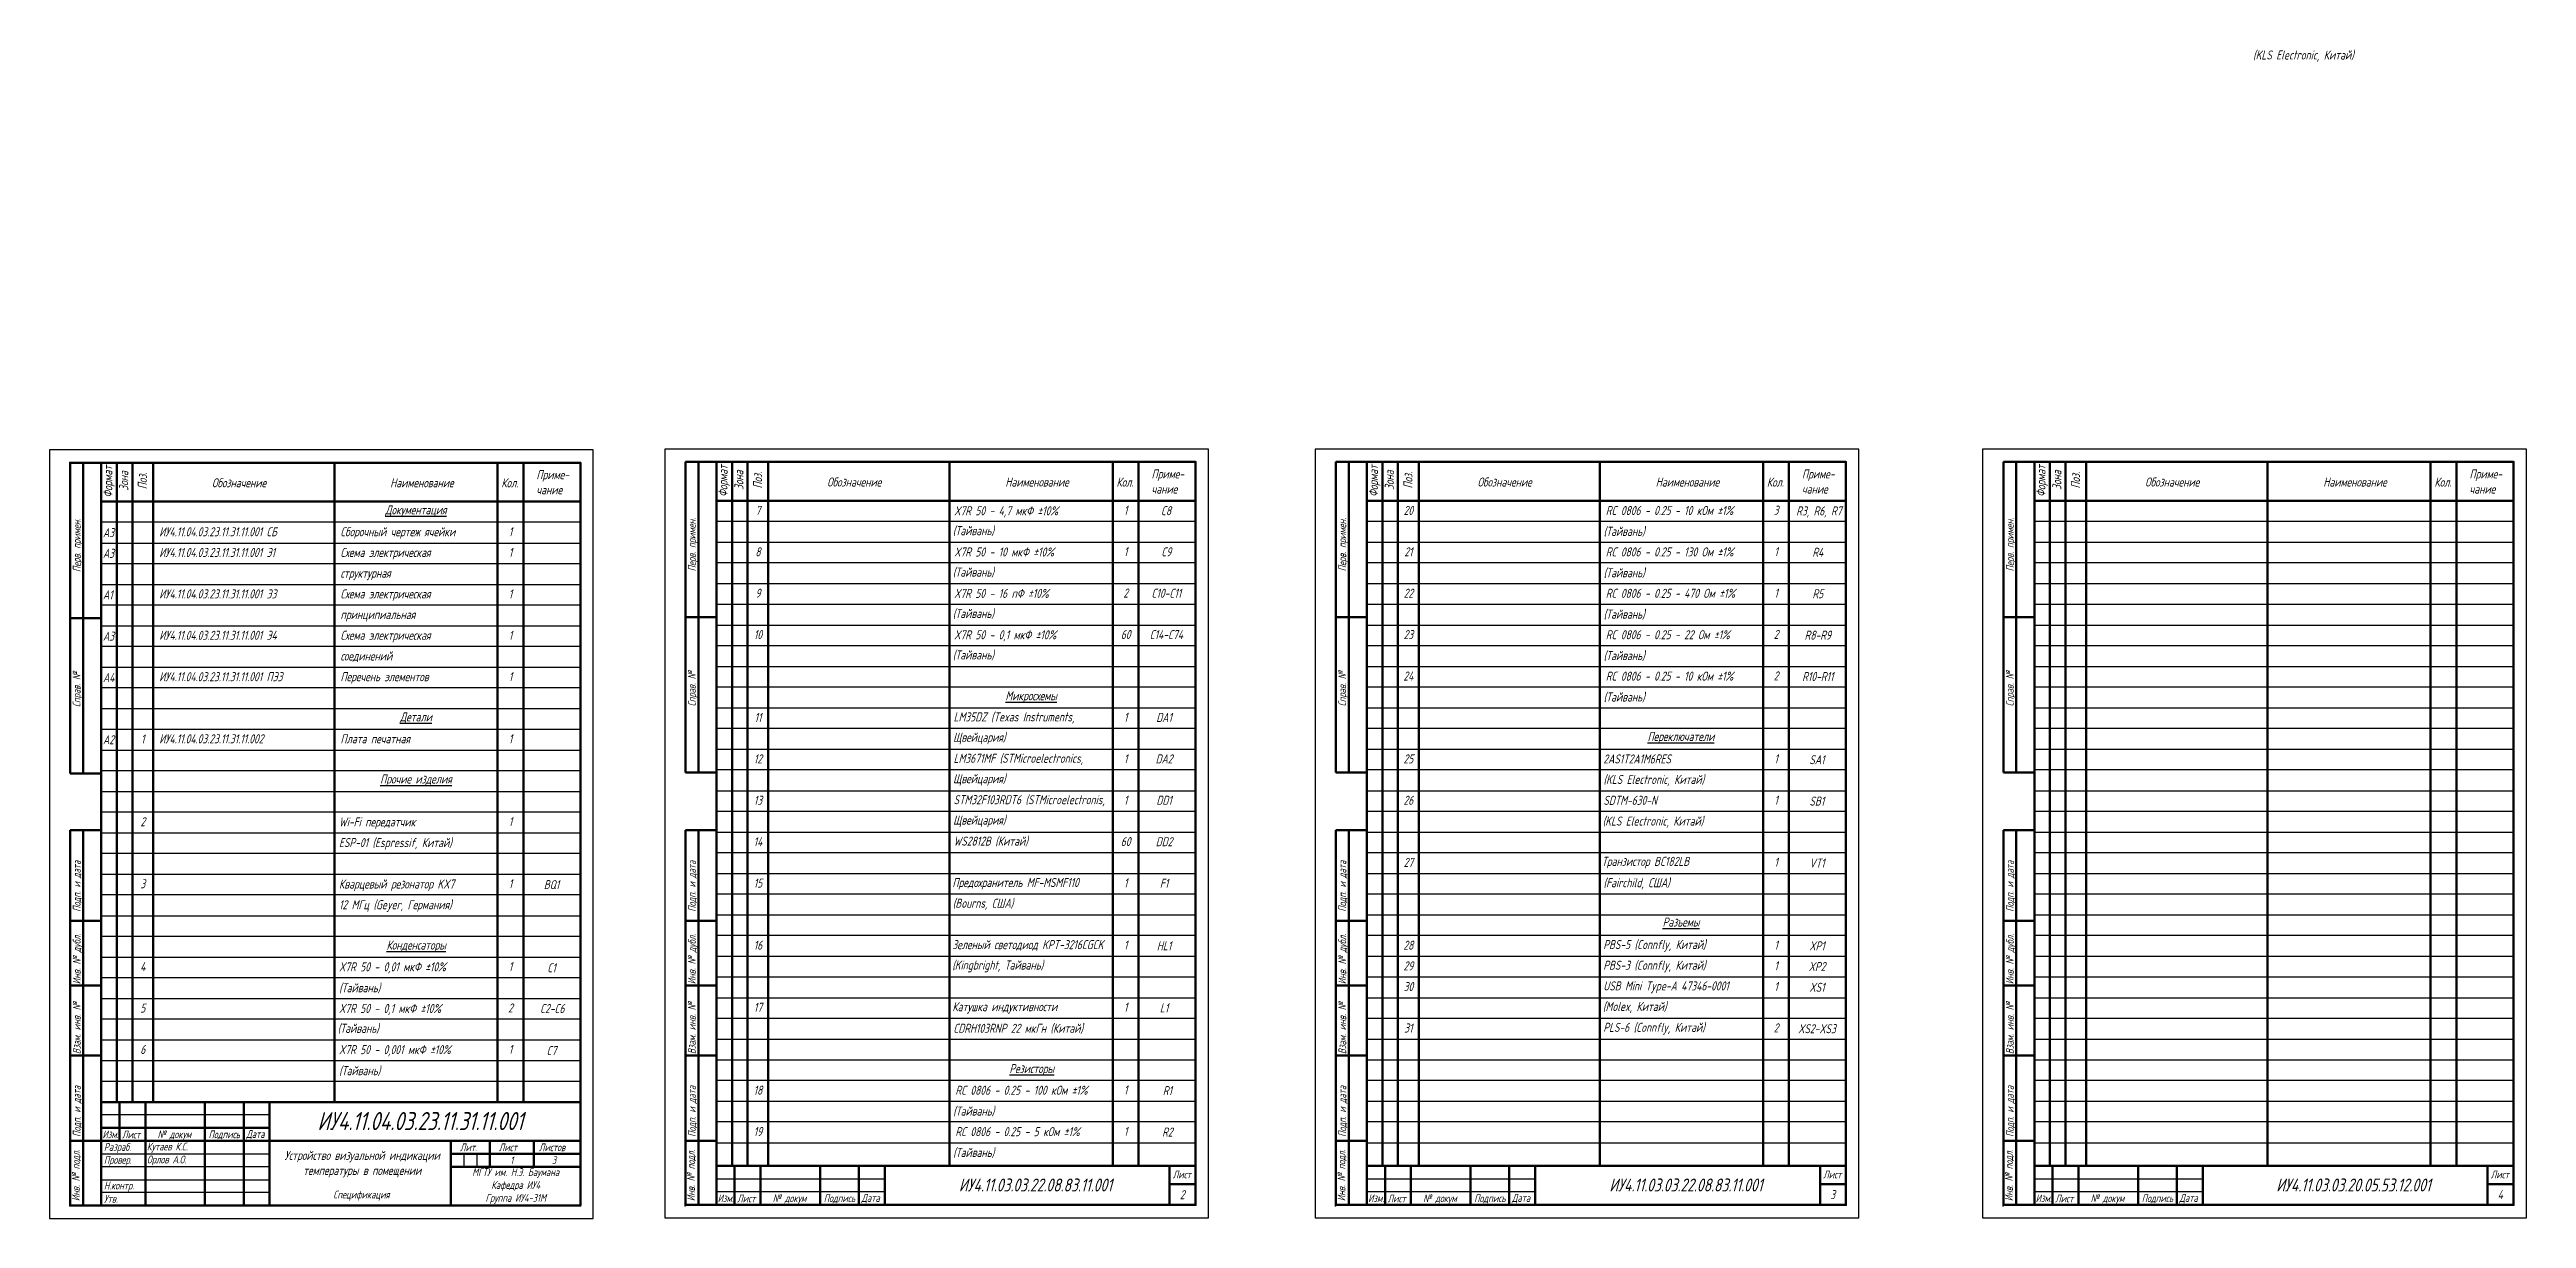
# Model space of a CAD drawing. Header units: millimetres. Extents: x 7355 to 8312, y 6599 to 7051.
import ezdxf
from ezdxf.enums import TextEntityAlignment as Align

# ---------------------------------------------------------------- set-up
doc = ezdxf.new("R2010")
doc.units = ezdxf.units.MM
doc.layers.add('FORM', color=7, linetype='Continuous')
doc.layers.add('NEVIDIM', color=1, linetype='Continuous')
doc.styles.get("Standard").update_dxf_attribs({"font": '', "width": 0.8, "oblique": 15})
doc.styles.get('Standard').set_extended_font_data('GOST type B')

msp = doc.modelspace()

# ---------------------------------------------------------------- linework, layer by layer
at = {"color": 0, "lineweight": 50}
for p, q in [((7363.02, 6770.91), (7363.02, 6890.91)), ((7368.02, 6770.91), (7368.02, 6890.91)), ((7600.58, 6771.21), (7600.58, 6891.21)), ((7605.58, 6771.21), (7605.58, 6891.21)), ((7851.76, 6771.21), (7851.76, 6891.21)), ((7856.76, 6771.21), (7856.76, 6891.21)), ((8109.55, 6771.21), (8109.55, 6891.21)), ((8114.55, 6771.21), (8114.55, 6891.21)), ((7375.02, 6830.91), (7363.02, 6830.91)), ((7600.58, 6831.21), (7612.58, 6831.21)), ((7851.76, 6831.21), (7863.76, 6831.21)), ((8109.55, 6831.21), (8121.55, 6831.21)), ((7375.02, 6770.91), (7363.02, 6770.91)), ((7612.58, 6771.21), (7600.58, 6771.21)), ((7863.76, 6771.21), (7851.76, 6771.21)), ((8121.55, 6771.21), (8109.55, 6771.21)), ((7375.02, 6748.91), (7363.02, 6748.91)), ((7368.02, 6748.91), (7368.02, 6603.91)), ((7612.58, 6748.91), (7600.58, 6748.91)), ((7605.58, 6748.91), (7605.58, 6603.91)), ((7863.76, 6748.91), (7851.76, 6748.91)), ((7856.76, 6748.91), (7856.76, 6603.91)), ((8121.55, 6748.91), (8109.55, 6748.91)), ((8114.55, 6748.91), (8114.55, 6603.91)), ((7363.02, 6713.91), (7375.02, 6713.91)), ((7600.58, 6713.91), (7612.58, 6713.91)), ((7851.76, 6713.91), (7863.76, 6713.91)), ((8109.55, 6713.91), (8121.55, 6713.91)), ((7375.02, 6688.91), (7363.02, 6688.91)), ((7612.58, 6688.91), (7600.58, 6688.91)), ((7863.76, 6688.91), (7851.76, 6688.91)), ((8121.55, 6688.91), (8109.55, 6688.91)), ((7363.02, 6661.91), (7375.02, 6661.91)), ((7600.58, 6661.91), (7612.58, 6661.91)), ((7851.76, 6661.91), (7863.76, 6661.91)), ((8109.55, 6661.91), (8121.55, 6661.91)), ((7382.02, 6643.91), (7382.02, 6628.91)), ((7392.02, 6603.91), (7392.02, 6643.91)), ((7415.02, 6643.91), (7415.02, 6603.91)), ((7430.02, 6603.91), (7430.02, 6643.91)), ((7375.02, 6628.91), (7363.02, 6628.91)), ((7375.02, 6633.91), (7440.02, 6633.91)), ((7440.02, 6628.91), (7375.02, 6628.91)), ((7440.02, 6628.91), (7560.02, 6628.91)), ((7525.02, 6628.91), (7525.02, 6618.91)), ((7542.02, 6628.91), (7542.02, 6618.91)), ((7612.58, 6628.91), (7600.58, 6628.91)), ((7863.76, 6628.91), (7851.76, 6628.91)), ((8121.55, 6628.91), (8109.55, 6628.91)), ((7560.02, 6623.91), (7510.02, 6623.91)), ((7510.02, 6618.91), (7560.02, 6618.91))]:
    msp.add_line(p, q, dxfattribs=at)
at = {"lineweight": 50}
for p, q in [((7363.02, 6890.91), (7560.02, 6890.91)), ((7375.02, 6890.91), (7375.02, 6603.91)), ((7560.02, 6890.91), (7560.02, 6603.91)), ((7797.58, 6891.21), (7600.58, 6891.21)), ((7612.58, 6604.21), (7612.58, 6891.21)), ((7797.58, 6891.21), (7797.58, 6604.21)), ((8048.76, 6891.21), (7851.76, 6891.21)), ((7863.76, 6604.21), (7863.76, 6891.21)), ((8048.76, 6891.21), (8048.76, 6604.21)), ((8306.55, 6891.21), (8109.55, 6891.21)), ((8121.55, 6604.21), (8121.55, 6891.21)), ((8306.55, 6891.21), (8306.55, 6604.21)), ((7363.02, 6748.91), (7363.02, 6603.91)), ((7600.58, 6748.91), (7600.58, 6603.91)), ((7851.76, 6748.91), (7851.76, 6603.91)), ((8109.55, 6748.91), (8109.55, 6603.91)), ((7375.02, 6643.91), (7560.02, 6643.91)), ((7440.02, 6643.91), (7440.02, 6603.91)), ((7510.02, 6628.91), (7510.02, 6603.91)), ((7612.58, 6619.21), (7797.58, 6619.21)), ((7787.58, 6604.21), (7787.58, 6619.21)), ((7863.76, 6619.21), (8048.76, 6619.21)), ((8038.76, 6604.21), (8038.76, 6619.21)), ((8121.55, 6619.21), (8306.55, 6619.21)), ((8296.55, 6604.21), (8296.55, 6619.21)), ((7560.02, 6603.91), (7363.02, 6603.91))]:
    msp.add_line(p, q, dxfattribs=at)
at = {"color": 0}
for p, q in [((7375.02, 6770.91), (7368.02, 6770.91)), ((7363.02, 6748.91), (7363.02, 6748.91)), ((7600.58, 6748.91), (7600.58, 6748.91)), ((7851.76, 6748.91), (7851.76, 6748.91)), ((8109.55, 6748.91), (8109.55, 6748.91))]:
    msp.add_line(p, q, dxfattribs=at)
at = {"lineweight": 25}
msp.add_line((7375.02, 6651.91), (7560.02, 6651.91), dxfattribs=at)
at = {"color": 0, "lineweight": 25}
for p, q in [((7440.02, 6638.91), (7375.02, 6638.91)), ((7375.02, 6623.91), (7440.02, 6623.91)), ((7515.02, 6623.91), (7515.02, 6618.91)), ((7520.02, 6623.91), (7520.02, 6618.91)), ((7440.02, 6618.91), (7375.02, 6618.91)), ((7375.02, 6613.91), (7440.02, 6613.91)), ((7440.02, 6608.91), (7375.02, 6608.91))]:
    msp.add_line(p, q, dxfattribs=at)
at = {"color": 0}
msp.add_point((7560.12, 6603.81), dxfattribs=at)
at = {"layer": 'FORM', "color": 0, "lineweight": 50}
for p, q in [((7381.02, 6890.91), (7381.02, 6643.91)), ((7387.02, 6890.91), (7387.02, 6643.91)), ((7395.02, 6890.91), (7395.02, 6643.91)), ((7465.02, 6890.91), (7465.02, 6643.91)), ((7528.02, 6643.91), (7528.02, 6890.91)), ((7538.02, 6643.91), (7538.02, 6890.91)), ((7618.58, 6891.21), (7618.58, 6619.21)), ((7624.58, 6891.21), (7624.58, 6619.21)), ((7632.58, 6891.21), (7632.58, 6619.21)), ((7702.58, 6891.21), (7702.58, 6619.21)), ((7765.58, 6619.21), (7765.58, 6891.21)), ((7775.58, 6619.21), (7775.58, 6891.21)), ((7869.76, 6891.21), (7869.76, 6619.21)), ((7875.76, 6891.21), (7875.76, 6619.21)), ((7883.76, 6891.21), (7883.76, 6619.21)), ((7953.76, 6891.21), (7953.76, 6619.21)), ((8016.76, 6619.21), (8016.76, 6891.21)), ((8026.76, 6619.21), (8026.76, 6891.21)), ((8127.55, 6891.21), (8127.55, 6619.21)), ((8133.55, 6891.21), (8133.55, 6619.21)), ((8141.55, 6891.21), (8141.55, 6619.21)), ((8211.55, 6891.21), (8211.55, 6619.21)), ((8274.55, 6619.21), (8274.55, 6891.21)), ((8284.55, 6619.21), (8284.55, 6891.21)), ((7375.02, 6875.91), (7560.02, 6875.91)), ((7612.58, 6876.21), (7797.58, 6876.21)), ((7863.76, 6876.21), (8048.76, 6876.21)), ((8121.55, 6876.21), (8306.55, 6876.21)), ((7619.58, 6604.21), (7619.58, 6619.21)), ((7629.58, 6619.21), (7629.58, 6604.21)), ((7652.58, 6604.21), (7652.58, 6619.21)), ((7667.58, 6619.21), (7667.58, 6604.21)), ((7677.58, 6604.21), (7677.58, 6619.21)), ((7797.58, 6612.21), (7787.58, 6612.21)), ((7870.76, 6604.21), (7870.76, 6619.21)), ((7880.76, 6619.21), (7880.76, 6604.21)), ((7903.76, 6604.21), (7903.76, 6619.21)), ((7918.76, 6619.21), (7918.76, 6604.21)), ((7928.76, 6604.21), (7928.76, 6619.21)), ((8048.76, 6612.21), (8038.76, 6612.21)), ((8128.55, 6604.21), (8128.55, 6619.21)), ((8138.55, 6619.21), (8138.55, 6604.21)), ((8161.55, 6604.21), (8161.55, 6619.21)), ((8176.55, 6619.21), (8176.55, 6604.21)), ((8186.55, 6604.21), (8186.55, 6619.21)), ((8306.55, 6612.21), (8296.55, 6612.21)), ((7797.58, 6604.21), (7600.58, 6604.21)), ((8048.76, 6604.21), (7851.76, 6604.21)), ((8306.55, 6604.21), (8109.55, 6604.21))]:
    msp.add_line(p, q, dxfattribs=at)
at = {"layer": 'FORM', "color": 0, "lineweight": 25}
for p, q in [((7560.02, 6867.91), (7375.02, 6867.91)), ((7797.58, 6868.21), (7612.58, 6868.21)), ((8048.76, 6868.21), (7863.76, 6868.21)), ((8306.55, 6868.21), (8121.55, 6868.21)), ((7375.02, 6859.91), (7560.02, 6859.91)), ((7612.58, 6860.21), (7797.58, 6860.21)), ((7863.76, 6860.21), (8048.76, 6860.21)), ((8121.55, 6860.21), (8306.55, 6860.21)), ((7560.02, 6851.91), (7375.02, 6851.91)), ((7797.58, 6852.21), (7612.58, 6852.21)), ((8048.76, 6852.21), (7863.76, 6852.21)), ((8306.55, 6852.21), (8121.55, 6852.21)), ((7375.02, 6843.91), (7560.02, 6843.91)), ((7612.58, 6844.21), (7797.58, 6844.21)), ((7863.76, 6844.21), (8048.76, 6844.21)), ((8121.55, 6844.21), (8306.55, 6844.21)), ((7560.02, 6835.91), (7375.02, 6835.91)), ((7797.58, 6836.21), (7612.58, 6836.21)), ((8048.76, 6836.21), (7863.76, 6836.21)), ((8306.55, 6836.21), (8121.55, 6836.21)), ((7375.02, 6827.91), (7560.02, 6827.91)), ((7612.58, 6828.21), (7797.58, 6828.21)), ((7797.58, 6820.21), (7612.58, 6820.21)), ((7863.76, 6828.21), (8048.76, 6828.21)), ((8048.76, 6820.21), (7863.76, 6820.21)), ((8121.55, 6828.21), (8306.55, 6828.21)), ((8306.55, 6820.21), (8121.55, 6820.21)), ((7560.02, 6819.91), (7375.02, 6819.91)), ((7375.02, 6811.91), (7560.02, 6811.91)), ((7612.58, 6812.21), (7797.58, 6812.21)), ((7863.76, 6812.21), (8048.76, 6812.21)), ((8121.55, 6812.21), (8306.55, 6812.21)), ((7560.02, 6803.91), (7375.02, 6803.91)), ((7797.58, 6804.21), (7612.58, 6804.21)), ((8048.76, 6804.21), (7863.76, 6804.21)), ((8306.55, 6804.21), (8121.55, 6804.21)), ((7375.02, 6795.91), (7560.02, 6795.91)), ((7612.58, 6796.21), (7797.58, 6796.21)), ((7863.76, 6796.21), (8048.76, 6796.21)), ((8121.55, 6796.21), (8306.55, 6796.21)), ((7560.02, 6787.91), (7375.02, 6787.91)), ((7797.58, 6788.21), (7612.58, 6788.21)), ((8048.76, 6788.21), (7863.76, 6788.21)), ((8306.55, 6788.21), (8121.55, 6788.21)), ((7375.02, 6779.91), (7560.02, 6779.91)), ((7612.58, 6780.21), (7797.58, 6780.21)), ((7863.76, 6780.21), (8048.76, 6780.21)), ((8121.55, 6780.21), (8306.55, 6780.21)), ((7560.02, 6771.91), (7375.02, 6771.91)), ((7375.02, 6763.91), (7560.02, 6763.91)), ((7797.58, 6772.21), (7612.58, 6772.21)), ((7612.58, 6764.21), (7797.58, 6764.21)), ((8048.76, 6772.21), (7863.76, 6772.21)), ((7863.76, 6764.21), (8048.76, 6764.21)), ((8306.55, 6772.21), (8121.55, 6772.21)), ((8121.55, 6764.21), (8306.55, 6764.21)), ((7560.02, 6755.91), (7375.02, 6755.91)), ((7797.58, 6756.21), (7612.58, 6756.21)), ((8048.76, 6756.21), (7863.76, 6756.21)), ((8306.55, 6756.21), (8121.55, 6756.21)), ((7375.02, 6747.91), (7560.02, 6747.91)), ((7612.58, 6748.21), (7797.58, 6748.21)), ((7863.76, 6748.21), (8048.76, 6748.21)), ((8121.55, 6748.21), (8306.55, 6748.21)), ((7560.02, 6739.91), (7375.02, 6739.91)), ((7797.58, 6740.21), (7612.58, 6740.21)), ((8048.76, 6740.21), (7863.76, 6740.21)), ((8306.55, 6740.21), (8121.55, 6740.21)), ((7375.02, 6731.91), (7560.02, 6731.91)), ((7612.58, 6732.21), (7797.58, 6732.21)), ((7863.76, 6732.21), (8048.76, 6732.21)), ((8121.55, 6732.21), (8306.55, 6732.21)), ((7560.02, 6723.91), (7375.02, 6723.91)), ((7375.02, 6715.91), (7560.02, 6715.91)), ((7797.58, 6724.21), (7612.58, 6724.21)), ((7612.58, 6716.21), (7797.58, 6716.21)), ((8048.76, 6724.21), (7863.76, 6724.21)), ((7863.76, 6716.21), (8048.76, 6716.21)), ((8306.55, 6724.21), (8121.55, 6724.21)), ((8121.55, 6716.21), (8306.55, 6716.21)), ((7560.02, 6707.91), (7375.02, 6707.91)), ((7797.58, 6708.21), (7612.58, 6708.21)), ((8048.76, 6708.21), (7863.76, 6708.21)), ((8306.55, 6708.21), (8121.55, 6708.21)), ((7375.02, 6699.91), (7560.02, 6699.91)), ((7612.58, 6700.21), (7797.58, 6700.21)), ((7863.76, 6700.21), (8048.76, 6700.21)), ((8121.55, 6700.21), (8306.55, 6700.21)), ((7560.02, 6691.91), (7375.02, 6691.91)), ((7797.58, 6692.21), (7612.58, 6692.21)), ((8048.76, 6692.21), (7863.76, 6692.21)), ((8306.55, 6692.21), (8121.55, 6692.21)), ((7375.02, 6683.91), (7560.02, 6683.91)), ((7612.58, 6684.21), (7797.58, 6684.21)), ((7863.76, 6684.21), (8048.76, 6684.21)), ((8121.55, 6684.21), (8306.55, 6684.21)), ((7560.02, 6675.91), (7375.02, 6675.91)), ((7375.02, 6667.91), (7560.02, 6667.91)), ((7797.58, 6676.21), (7612.58, 6676.21)), ((7612.58, 6668.21), (7797.58, 6668.21)), ((8048.76, 6676.21), (7863.76, 6676.21)), ((7863.76, 6668.21), (8048.76, 6668.21)), ((8306.55, 6676.21), (8121.55, 6676.21)), ((8121.55, 6668.21), (8306.55, 6668.21)), ((7375.02, 6659.91), (7560.02, 6659.91)), ((7612.58, 6660.21), (7797.58, 6660.21)), ((7863.76, 6660.21), (8048.76, 6660.21)), ((8121.55, 6660.21), (8306.55, 6660.21)), ((7797.58, 6652.21), (7612.58, 6652.21)), ((8048.76, 6652.21), (7863.76, 6652.21)), ((8306.55, 6652.21), (8121.55, 6652.21)), ((7612.58, 6644.21), (7797.58, 6644.21)), ((7863.76, 6644.21), (8048.76, 6644.21)), ((8121.55, 6644.21), (8306.55, 6644.21)), ((7797.58, 6636.21), (7612.58, 6636.21)), ((8048.76, 6636.21), (7863.76, 6636.21)), ((8306.55, 6636.21), (8121.55, 6636.21)), ((7612.58, 6628.21), (7797.58, 6628.21)), ((7863.76, 6628.21), (8048.76, 6628.21)), ((8121.55, 6628.21), (8306.55, 6628.21)), ((7612.58, 6614.21), (7677.58, 6614.21)), ((7863.76, 6614.21), (7928.76, 6614.21)), ((8121.55, 6614.21), (8186.55, 6614.21)), ((7677.58, 6609.21), (7612.58, 6609.21)), ((7928.76, 6609.21), (7863.76, 6609.21)), ((8186.55, 6609.21), (8121.55, 6609.21))]:
    msp.add_line(p, q, dxfattribs=at)
at = {"layer": 'FORM', "color": 0}
for points in [[(7355.02, 6598.91), (7565.02, 6598.91), (7565.02, 6895.91), (7355.02, 6895.91)], [(7592.58, 6599.21), (7802.58, 6599.21), (7802.58, 6896.21), (7592.58, 6896.21)], [(7843.76, 6599.21), (8053.76, 6599.21), (8053.76, 6896.21), (7843.76, 6896.21)], [(8101.55, 6599.21), (8311.55, 6599.21), (8311.55, 6896.21), (8101.55, 6896.21)]]:
    msp.add_lwpolyline(points, close=True, dxfattribs=at)
at = {"layer": 'NEVIDIM', "color": 0, "linetype": 'Continuous'}
for p in [(7362.92, 6891.01), (7560.12, 6891.01), (7797.68, 6891.31), (8048.86, 6891.31), (8306.65, 6891.31), (7362.92, 6603.81), (7600.48, 6603.81), (7797.68, 6604.11), (7851.66, 6603.81), (8048.86, 6604.11), (8109.45, 6603.81), (8306.65, 6604.11)]:
    msp.add_point(p, dxfattribs=at)

# ---------------------------------------------------------------- texts
at = {"color": 0, "oblique": 15, "width": 0.8}
for s, p in [('Перв. примен.', (7367.02, 6848.66)), ('Перв. примен.', (7604.58, 6848.95)), ('Перв. примен.', (7855.76, 6848.95)), ('Перв. примен.', (8113.55, 6848.95)), ('Подп. и дата', (7367.02, 6717.41)), ('Подп. и дата', (7604.58, 6717.41)), ('Подп. и дата', (7855.76, 6717.41)), ('Подп. и дата', (8113.55, 6717.41)), ('Инв. № дубл.', (7367.02, 6689.41)), ('Инв. № дубл.', (7604.58, 6689.41)), ('Инв. № дубл.', (7855.76, 6689.41)), ('Инв. № дубл.', (8113.55, 6689.41)), ('Взам. инв. №', (7367.02, 6662.41)), ('Взам. инв. №', (7604.58, 6662.41)), ('Взам. инв. №', (7855.76, 6662.41)), ('Взам. инв. №', (8113.55, 6662.41)), ('Подп. и дата', (7367.02, 6630.41)), ('Подп. и дата', (7604.58, 6630.41)), ('Подп. и дата', (7855.76, 6630.41)), ('Подп. и дата', (8113.55, 6630.41))]:
    msp.add_text(s, height=3, rotation=90, dxfattribs=at).set_placement(p)
for s, p in [('Изм.', (7375.47, 6629.93)), ('Лист', (7383.02, 6629.88)), ('№ докум', (7396.73, 6629.94)), ('Подпись', (7416.42, 6629.93)), ('Дата', (7431.02, 6630.05)), ('Разраб.', (7376.02, 6625.05)), ('Провер.', (7376.02, 6620.08)), ('Лит.', (7513.52, 6624.91)), ('Лист', (7528.52, 6624.91)), ('Листов', (7544.02, 6624.91)), ('Н.контр.', (7376.02, 6610.12)), ('Лист', (7788.79, 6614.44)), ('Лист', (8039.98, 6614.44)), ('Лист', (8297.77, 6614.44)), ('Утв.', (7376.02, 6605.03)), ('Изм.', (7613.02, 6605.22)), ('Лист', (7620.58, 6605.17)), ('№ докум', (7634.29, 6605.23)), ('Подпись', (7653.98, 6605.22)), ('Дата', (7668.58, 6605.34)), ('Изм.', (7864.21, 6605.22)), ('Лист', (7871.76, 6605.17)), ('№ докум', (7885.47, 6605.23)), ('Подпись', (7905.17, 6605.22)), ('Дата', (7919.76, 6605.34)), ('Изм.', (8122, 6605.22)), ('Лист', (8129.55, 6605.17)), ('№ докум', (8143.26, 6605.23)), ('Подпись', (8162.96, 6605.22)), ('Дата', (8177.55, 6605.34))]:
    msp.add_text(s, height=3, dxfattribs=at).set_placement(p)
for s, p in [('1', (7533.52, 6619.91)), ('3', (7549.84, 6619.95))]:
    msp.add_text(s, height=3, dxfattribs=at).set_placement(p, align=Align.CENTER)
for s, insert, char_height, width, attachment_point in [('(KLS Electronic, Китай)', (8205.97, 7050.22), 3.5, 44.4589, 1), ('(Тайвань)', (7703.85, 6866.43), 3.5, 19.7118, 1), ('(Тайвань)', (7955.16, 6866.17), 3.5, 19.7118, 1), ('(Тайвань)', (7703.85, 6850.43), 3.5, 19.7118, 1), ('(Тайвань)', (7955.16, 6850.17), 3.5, 19.7118, 1), ('(Тайвань)', (7703.85, 6834.43), 3.5, 19.7118, 1), ('(Тайвань)', (7955.16, 6834.17), 3.5, 19.7118, 1), ('(Тайвань)', (7703.85, 6818.43), 3.5, 19.7118, 1), ('(Тайвань)', (7955.16, 6818.17), 3.5, 19.7118, 1), ('(Тайвань)', (7955.16, 6802.17), 3.5, 19.7118, 1), ('Щвейцария)', (7703.96, 6786.6), 3.5, 24.5238, 1), ('Щвейцария)', (7703.96, 6770.6), 3.5, 24.5238, 1), ('(KLS Electronic, Китай)', (7955.12, 6770.3), 3.5, 44.4589, 1), ('Щвейцария)', (7703.96, 6754.6), 3.5, 24.5238, 1), ('(KLS Electronic, Китай)', (7954.79, 6754.22), 3.5, 44.4589, 1), ('(Fairchild, США)', (7955.13, 6730.41), 3.5, 29.9109, 1), ('(Bourns, США)', (7703.82, 6722.48), 3.5, 27.5845, 1), ('(Kingbright, Тайвань)', (7703.61, 6698.59), 3.5, 40.0873, 1), ('(Тайвань)', (7466.85, 6689.78), 3.5, 21.6199, 1), ('(Molex, Китай)', (7954.91, 6682.58), 3.5, 28.7363, 1), ('(Тайвань)', (7466.29, 6674.14), 3.5, 19.7118, 1), ('CDRH103RNP 22 мкГн (Китай)', (7704.04, 6674.15), 3.5, 57.3581, 1), ('(Тайвань)', (7466.85, 6657.78), 3.5, 21.6199, 1), ('{\\C0;ИУ4.11.04.03.23.11.31.11.001}', (7498.21, 6636.56), 7, 129.4139, 5), ('(Тайвань)', (7703.97, 6642.17), 3.5, 19.7118, 1), ('Устройство визуальной индикации температуры в помещении', (7475.76, 6619.9), 3.5, 70, 5), ('(Тайвань)', (7703.97, 6626.17), 3.5, 19.7118, 1), ('{\\C0;ИУ4.11.03.03.22.08.83.11.001}', (7735.77, 6611.85), 5, 129.4139, 5), ('{\\C0;ИУ4.11.03.03.22.08.83.11.001}', (7986.96, 6611.85), 5, 129.4139, 5), ('{\\C0;ИУ4.11.03.03.20.05.53.12.001}', (8244.75, 6611.85), 5, 129.4139, 5)]:
    msp.add_mtext(s, dxfattribs=dict(insert=insert, char_height=char_height, width=width, attachment_point=attachment_point))
at = {"attachment_point": 1, "rotation": 90}
for s, width, gutter_width, heights, insert, char_height in [('\\pxqc;Формат', 8, 25, [0], (7375.78, 6879.57), 3.5), ('\\pxqc;Зона', 8, 25, [0], (7381.91, 6879.89), 3.5), ('\\pxqc;Формат', 8, 25, [0], (7613.34, 6879.86), 3.5), ('\\pxqc;Зона', 8, 25, [0], (7619.47, 6880.18), 3.5), ('\\pxqc;Поз.', 8, 25, [0], (7626.68, 6880.18), 3.5), ('\\pxqc;Формат', 8, 25, [0], (7864.52, 6879.86), 3.5), ('\\pxqc;Зона', 8, 25, [0], (7870.65, 6880.18), 3.5), ('\\pxqc;Поз.', 8, 25, [0], (7877.86, 6880.18), 3.5), ('\\pxqc;Формат', 8, 25, [0], (8122.31, 6879.86), 3.5), ('\\pxqc;Зона', 8, 25, [0], (8128.44, 6880.18), 3.5), ('\\pxqc;Поз.', 8, 25, [0], (8135.65, 6880.18), 3.5), ('\\pxqc;Поз.', 8, 25, [0], (7389.12, 6879.89), 3.5), ('Справ. №', 26.3521, 25, [12.33], (7601.54, 6796.79), 3), ('Справ. №', 26.3521, 25, [12.33], (7852.72, 6796.79), 3), ('Справ. №', 26.3521, 25, [12.33], (8110.51, 6796.79), 3), ('Справ. №', 26.3521, 25, [12.33], (7363.98, 6796.5), 3), ('Инв. № подл.', 22.3068, 12.5, [1.07], (7363.68, 6605.6), 3), ('Инв. № подл.', 22.3068, 12.5, [1.07], (7601.24, 6605.6), 3), ('Инв. № подл.', 22.3068, 12.5, [1.07], (7852.42, 6605.6), 3), ('Инв. № подл.', 22.3068, 12.5, [1.07], (8110.21, 6605.6), 3)]:
    msp.add_mtext_dynamic_manual_height_columns(s, width=width, gutter_width=gutter_width, heights=heights, dxfattribs=dict(at, insert=insert, char_height=char_height))
at = {"attachment_point": 1}
for s, width, gutter_width, heights, insert, char_height in [('Приме-\\Pчание', 48.3453, 25, [0], (7543.01, 6888.05), 3.5), ('Приме-\\Pчание', 48.3453, 25, [0], (7780.57, 6888.34), 3.5), ('Приме-\\Pчание', 48.3453, 25, [0], (8031.75, 6888.34), 3.5), ('Приме-\\Pчание', 48.3453, 25, [0], (8289.54, 6888.34), 3.5), ('\\pxqc;Обозначение', 71.7299, 25, [0], (7392.33, 6884.92), 3.5), ('\\pxqc;Наименование', 71.7299, 25, [0], (7462.93, 6884.92), 3.5), ('Кол.', 5.3745, 25, [0], (7529.47, 6884.9), 3.5), ('\\pxqc;Обозначение', 71.7299, 25, [0], (7629.89, 6885.22), 3.5), ('\\pxqc;Наименование', 71.7299, 25, [0], (7700.49, 6885.22), 3.5), ('Кол.', 5.3745, 25, [0], (7767.03, 6885.19), 3.5), ('\\pxqc;Обозначение', 71.7299, 25, [0], (7881.07, 6885.22), 3.5), ('\\pxqc;Наименование', 71.7299, 25, [0], (7951.67, 6885.22), 3.5), ('Кол.', 5.3745, 25, [0], (8018.21, 6885.19), 3.5), ('\\pxqc;Обозначение', 71.7299, 25, [0], (8138.87, 6885.22), 3.5), ('\\pxqc;Наименование', 71.7299, 25, [0], (8209.46, 6885.22), 3.5), ('Кол.', 5.3745, 25, [0], (8276.01, 6885.19), 3.5), ('\\pxqc;{\\LДокументация}', 63, 25, [0], (7465.02, 6874.47), 3.5), ('\\pxqc;7', 8, 25, [0], (7624.58, 6874.26), 3.5), ('X7R 50 - 4,7 мкФ %%P10%', 109.816, 25, [0], (7704.35, 6874.11), 3.5), ('\\pxqc;1', 10, 25, [0], (7765.58, 6874.32), 3.5), ('\\pxqc;C8', 19.6684, 25, [0], (7776.34, 6874.14), 3.5), ('\\pxqc;20', 8, 25, [0], (7875.76, 6874.26), 3.5), ('RC 0806 - 0.25 - 10 кОм %%P1%  ', 109.816, 25, [0], (7955.99, 6874.22), 3.5), ('\\pxqc;3', 10, 25, [0], (8016.76, 6874.32), 3.5), ('\\pxqc;R3, R6, R7', 20.5058, 25, [9.24], (8028.04, 6874.06), 3.5), ('A3', 5.9985, 25, [0], (7375.64, 6865.66), 3.5), ('{\\C0;ИУ4.11.04.03.23.11.31.11.001 СБ}', 63, 25, [0], (7397.37, 6866), 3.5), ('\\pxql;Сборочный чертеж ячейки', 63, 25, [0], (7467.37, 6866), 3.5), ('\\pxqc;1', 10, 25, [0], (7528.02, 6866.02), 3.5), ('A3', 5.9985, 25, [0], (7375.64, 6857.66), 3.5), ('{\\C0;ИУ4.11.04.03.23.11.31.11.001 Э1}', 63, 25, [0], (7397.37, 6858), 3.5), ('\\pxql;структурная', 63, 25, [0], (7467.37, 6850), 3.5), ('\\pxql;Схема электрическая ', 63, 25, [0], (7467.37, 6858), 3.5), ('\\pxqc;1', 10, 25, [0], (7528.02, 6858.02), 3.5), ('\\pxqc;8', 8, 25, [0], (7624.58, 6858.26), 3.5), ('X7R 50 - 10 мкФ %%P10%', 109.816, 25, [0], (7704.35, 6858.19), 3.5), ('\\pxqc;1', 10, 25, [0], (7765.58, 6858.32), 3.5), ('\\pxqc;C9', 19.6684, 25, [0], (7776.45, 6858.25), 3.5), ('\\pxqc;21', 8, 25, [0], (7875.76, 6858.26), 3.5), ('RC 0806 - 0.25 - 130 Ом %%P1%  ', 109.816, 25, [0], (7955.99, 6858.22), 3.5), ('\\pxqc;1', 10, 25, [0], (8016.76, 6858.32), 3.5), ('\\pxqc;R4', 19.6684, 25, [0], (8028.04, 6858.06), 3.5), ('A1', 5.9985, 25, [0], (7375.64, 6841.66), 3.5), ('{\\C0;ИУ4.11.04.03.23.11.31.11.001 Э3}', 63, 25, [0], (7397.37, 6842), 3.5), ('\\pxql;Схема электрическая ', 63, 25, [0], (7467.37, 6842), 3.5), ('\\pxqc;1', 10, 25, [0], (7528.02, 6842.02), 3.5), ('\\pxqc;9', 8, 25, [0], (7624.58, 6842.26), 3.5), ('X7R 50 - 16 пФ %%P10%', 109.816, 25, [0], (7704.35, 6842.19), 3.5), ('\\pxqc;2', 10, 25, [0], (7765.58, 6842.32), 3.5), ('\\pxqc;C10-C11', 19.6684, 25, [0], (7776.45, 6842.25), 3.5), ('\\pxqc;22', 8, 25, [0], (7875.76, 6842.26), 3.5), ('RC 0806 - 0.25 - 470 Ом %%P1%  ', 109.816, 25, [0], (7955.99, 6842.22), 3.5), ('\\pxqc;1', 10, 25, [0], (8016.76, 6842.32), 3.5), ('\\pxqc;R5', 19.6684, 25, [0], (8028.04, 6842.06), 3.5), ('\\pxql;принципиальная', 63, 25, [0], (7467.37, 6834), 3.5), ('A3', 5.9985, 25, [0], (7375.64, 6825.66), 3.5), ('{\\C0;ИУ4.11.04.03.23.11.31.11.001 Э4}', 63, 25, [0], (7397.37, 6826), 3.5), ('\\pxql;Схема электрическая ', 63, 25, [0], (7467.37, 6826), 3.5), ('\\pxqc;1', 10, 25, [0], (7528.02, 6826.02), 3.5), ('\\pxqc;10', 8, 25, [0], (7624.58, 6826.26), 3.5), ('X7R 50 - 0,1 мкФ %%P10%', 109.816, 25, [0], (7704.35, 6826.19), 3.5), ('\\pxqc;60', 10, 25, [0], (7765.58, 6826.32), 3.5), ('\\pxqc;C14-C74', 19.6684, 25, [0], (7776.45, 6826.25), 3.5), ('\\pxqc;23', 8, 25, [0], (7875.76, 6826.26), 3.5), ('RC 0806 - 0.25 - 22 Ом %%P1%  ', 109.816, 25, [0], (7955.99, 6826.22), 3.5), ('\\pxqc;2', 10, 25, [0], (8016.76, 6826.32), 3.5), ('\\pxqc;R8-R9', 19.6684, 25, [0], (8028.04, 6826.06), 3.5), ('\\pxql;соединений', 63, 25, [0], (7467.37, 6818), 3.5), ('A4', 5.9985, 25, [0], (7375.64, 6809.66), 3.5), ('{\\C0;ИУ4.11.04.03.23.11.31.11.001 ПЭ3}', 63, 25, [0], (7397.37, 6810), 3.5), ('\\pxql;Перечень элементов ', 63, 25, [0], (7467.37, 6810), 3.5), ('\\pxqc;1', 10, 25, [0], (7528.02, 6810.02), 3.5), ('\\pxqc;{\\LМикросхемы}', 63, 25, [7.59], (7702.58, 6802.64), 3.5), ('\\pxqc;24', 8, 25, [0], (7875.76, 6810.26), 3.5), ('RC 0806 - 0.25 - 10 кОм %%P1%  ', 109.816, 25, [0], (7955.99, 6810.22), 3.5), ('\\pxqc;2', 10, 25, [0], (8016.76, 6810.32), 3.5), ('\\pxqc;R10-R11', 19.6684, 25, [0], (8028.04, 6810.06), 3.5), ('\\pxqc;{\\LДетали}', 63, 25, [0], (7465.02, 6794.47), 3.5), ('\\pxqc;11', 8, 25, [0], (7624.58, 6794.26), 3.5), ('LM35DZ (Texas Instruments,', 109.816, 25, [0], (7704.14, 6794.47), 3.5), ('\\pxqc;1', 10, 25, [0], (7765.58, 6794.32), 3.5), ('\\pxqc;DA1', 19.6684, 25, [0], (7775.58, 6794.25), 3.5), ('A2', 5.9985, 25, [0], (7375.64, 6785.66), 3.5), ('\\pxqc;1', 8, 25, [0], (7387.02, 6785.97), 3.5), ('{\\C0;ИУ4.11.04.03.23.11.31.11.002}', 63, 25, [0], (7397.37, 6786), 3.5), ('\\pxql;Плата печатная', 63, 25, [0], (7467.37, 6786), 3.5), ('\\pxqc;1', 10, 25, [0], (7528.02, 6786.02), 3.5), ('\\pxqc;{\\LПереключатели}', 63.071, 25, [7.59], (7953.49, 6786.9), 3.5), ('\\pxqc;12', 8, 25, [0], (7624.58, 6778.26), 3.5), ('LM3671MF (STMicroelectronics,', 109.816, 25, [0], (7704.14, 6778.47), 3.5), ('\\pxqc;1', 10, 25, [0], (7765.58, 6778.32), 3.5), ('\\pxqc;DA2', 19.6684, 25, [0], (7775.58, 6778.25), 3.5), ('\\pxqc;25', 8, 25, [0], (7875.76, 6778.26), 3.5), ('2AS1T2A1M6RES', 109.816, 25, [0], (7955.05, 6778.23), 3.5), ('\\pxqc;1', 10, 25, [0], (8016.76, 6778.32), 3.5), ('\\pxqc;SA1', 19.6684, 25, [0], (8027.68, 6777.93), 3.5), ('\\pxqc;{\\LПрочие изделия}', 63, 25, [0], (7465.02, 6770.47), 3.5), ('STM32F103RDT6 (STMicroelectronis, ', 109.816, 25, [0], (7704.14, 6762.47), 3.5), ('\\pxqc;2', 8, 25, [0], (7387.02, 6753.97), 3.5), ('Wi-Fi передатчик ', 109.816, 25, [0], (7466.79, 6753.9), 3.5), ('\\pxqc;1', 10, 25, [0], (7528.02, 6754.02), 3.5), ('\\pxqc;13', 8, 25, [0], (7624.58, 6762.26), 3.5), ('\\pxqc;1', 10, 25, [0], (7765.58, 6762.32), 3.5), ('\\pxqc;DD1', 19.6684, 25, [0], (7775.58, 6762.25), 3.5), ('\\pxqc;26', 8, 25, [0], (7875.76, 6762.26), 3.5), ('SDTM-630-N ', 109.816, 25, [0], (7955.05, 6762.23), 3.5), ('\\pxqc;1', 10, 25, [0], (8016.76, 6762.32), 3.5), ('\\pxqc;SB1', 19.6684, 25, [0], (8027.68, 6761.93), 3.5), ('ESP-01 (Espressif, Китай)', 109.816, 25, [0], (7466.79, 6745.9), 3.5), ('\\pxqc;14', 8, 25, [0], (7624.58, 6746.26), 3.5), ('WS2812B (Китай)', 109.816, 25, [0], (7704.14, 6746.47), 3.5), ('\\pxqc;60', 10, 25, [0], (7765.58, 6746.32), 3.5), ('\\pxqc;DD2', 19.6684, 25, [0], (7775.58, 6746.25), 3.5), ('\\pxqc;27', 8, 25, [0], (7875.76, 6738.26), 3.5), ('Транзистор BC182LB ', 109.816, 25, [0], (7954.48, 6738.65), 3.5), ('\\pxqc;1', 10, 25, [0], (8016.76, 6738.32), 3.5), ('\\pxqc;VT1', 19.6684, 25, [0], (8027.73, 6737.99), 3.5), ('\\pxqc;3', 8, 25, [0], (7387.02, 6729.97), 3.5), ('Кварцевый резонатор KX7 ', 109.816, 25, [0], (7466.79, 6729.9), 3.5), ('\\pxqc;1', 10, 25, [0], (7528.02, 6730.02), 3.5), ('\\pxqc;BQ1', 19.6684, 25, [0], (7539.02, 6729.66), 3.5), ('\\pxqc;15', 8, 25, [0], (7624.58, 6730.26), 3.5), ('\\pxt24;Предохранитель MF-MSMF110 ', 109.816, 25, [0], (7703.67, 6730.47), 3.5), ('\\pxqc;1', 10, 25, [0], (7765.58, 6730.32), 3.5), ('\\pxqc;F1', 19.6684, 25, [0], (7775.58, 6730.17), 3.5), ('12 МГц (Geyer, Германия)', 109.816, 25, [0], (7466.79, 6721.9), 3.5), ('\\pxqc;{\\LРазъемы}', 63.1704, 25, [7.59], (7953.48, 6715.2), 3.5), ('\\pxqc;{\\LКонденсаторы}', 62.7932, 25, [7.59], (7465.23, 6706.31), 3.5), ('\\pxqc;16', 8, 25, [0], (7624.58, 6706.26), 3.5), ('Зеленый светодиод KPT-3216CGCK ', 109.816, 25, [0], (7703.67, 6706.47), 3.5), ('\\pxqc;1', 10, 25, [0], (7765.58, 6706.32), 3.5), ('\\pxqc;HL1', 19.6684, 25, [0], (7775.58, 6706.03), 3.5), ('\\pxqc;28', 8, 25, [0], (7875.76, 6706.26), 3.5), ('PBS-5 (Connfly, Китай)', 109.816, 25, [0], (7955.04, 6706.52), 3.5), ('\\pxqc;1', 10, 25, [0], (8016.76, 6706.32), 3.5), ('\\pxqc;XP1', 19.6684, 25, [0], (8027.73, 6705.99), 3.5), ('\\pxqc;4', 8, 25, [0], (7387.02, 6697.97), 3.5), ('X7R 50 - 0,01 мкФ %%P10%', 109.816, 25, [0], (7466.79, 6697.9), 3.5), ('\\pxqc;1', 10, 25, [0], (7528.02, 6698.02), 3.5), ('\\pxqc;C1', 19.6684, 25, [0], (7539.02, 6697.52), 3.5), ('\\pxqc;29', 8, 25, [0], (7875.76, 6698.26), 3.5), ('PBS-3 (Connfly, Китай)', 109.816, 25, [0], (7955.04, 6698.52), 3.5), ('\\pxqc;1', 10, 25, [0], (8016.76, 6698.32), 3.5), ('\\pxqc;XP2', 19.6684, 25, [0], (8027.73, 6697.99), 3.5), ('\\pxqc;30', 8, 25, [0], (7875.76, 6690.26), 3.5), ('USB Mini Type-A 47346-0001 ', 109.816, 25, [0], (7955.04, 6690.52), 3.5), ('\\pxqc;1', 10, 25, [0], (8016.76, 6690.32), 3.5), ('\\pxqc;XS1', 19.6684, 25, [0], (8027.73, 6689.99), 3.5), ('\\pxqc;5', 8, 25, [0], (7387.02, 6681.97), 3.5), ('X7R 50 - 0,1 мкФ %%P10% ', 109.816, 25, [0], (7466.79, 6681.82), 3.5), ('\\pxqc;2', 10, 25, [0], (7528.02, 6682.02), 3.5), ('\\pxqc;C2-C6', 26.2347, 25, [10.59], (7536.03, 6681.79), 3.5), ('\\pxqc;17', 8, 25, [0], (7624.58, 6682.26), 3.5), ('Катушка индуктивности ', 109.816, 25, [0], (7703.67, 6682.51), 3.5), ('\\pxqc;1', 10, 25, [0], (7765.58, 6682.32), 3.5), ('\\pxqc;L1', 19.6684, 25, [0], (7775.58, 6682.03), 3.5), ('\\pxqc;31', 8, 25, [0], (7875.76, 6674.26), 3.5), ('PLS-6 (Connfly, Китай)', 109.816, 25, [0], (7955.04, 6674.52), 3.5), ('\\pxqc;2', 10, 25, [0], (8016.76, 6674.32), 3.5), ('\\pxqc;XS2-XS3', 19.6684, 25, [0], (8027.73, 6673.99), 3.5), ('\\pxqc;6', 8, 25, [0], (7387.02, 6665.97), 3.5), ('X7R 50 - 0,001 мкФ %%P10%', 109.816, 25, [0], (7466.79, 6665.9), 3.5), ('\\pxqc;1', 10, 25, [0], (7528.02, 6666.02), 3.5), ('\\pxqc;C7', 19.6684, 25, [0], (7539.02, 6665.52), 3.5), ('\\pxqc;{\\LРезисторы}', 62.132, 25, [7.59], (7703.25, 6658.59), 3.5), ('\\pxqc;18', 8, 25, [0], (7624.58, 6650.26), 3.5), ('RC 0806 - 0.25 - 100 кОм %%P1%   ', 109.816, 25, [0], (7704.81, 6650.22), 3.5), ('\\pxqc;1', 10, 25, [0], (7765.58, 6650.32), 3.5), ('\\pxqc;R1', 19.6684, 25, [0], (7776.86, 6650.06), 3.5), ('\\pxqc;19', 8, 25, [0], (7624.58, 6634.26), 3.5), ('RC 0806 - 0.25 - 5 кОм %%P1% ', 109.816, 25, [0], (7704.81, 6634.22), 3.5), ('\\pxqc;1', 10, 25, [0], (7765.58, 6634.32), 3.5), ('\\pxqc;R2', 19.6684, 25, [0], (7776.86, 6634.06), 3.5), ('Кутаев К.С.', 23, 12.5, [0], (7392.6, 6628.2), 3), ('Орлов А.О.', 29.2218, 12.5, [8], (7392.64, 6623.21), 3), ('\\pxqc;Спецификация', 64.239, 12.5, [0], (7443.34, 6609.64), 3), ('\\pxqc;МГТУ им. Н.Э. Баумана\\PКафедра ИУ4\\PГруппа ИУ4-31М', 50, 12.5, [0], (7510.03, 6618.35), 3), ('\\pxqc;2', 10.0561, 25, [0], (7787.41, 6609.87), 3.5), ('\\pxqc;3', 10.0561, 25, [0], (8038.59, 6609.87), 3.5), ('\\pxqc;4', 10.0561, 25, [0], (8296.39, 6609.87), 3.5)]:
    msp.add_mtext_dynamic_manual_height_columns(s, width=width, gutter_width=gutter_width, heights=heights, dxfattribs=dict(at, insert=insert, char_height=char_height))

doc.saveas('drawing.dxf')
